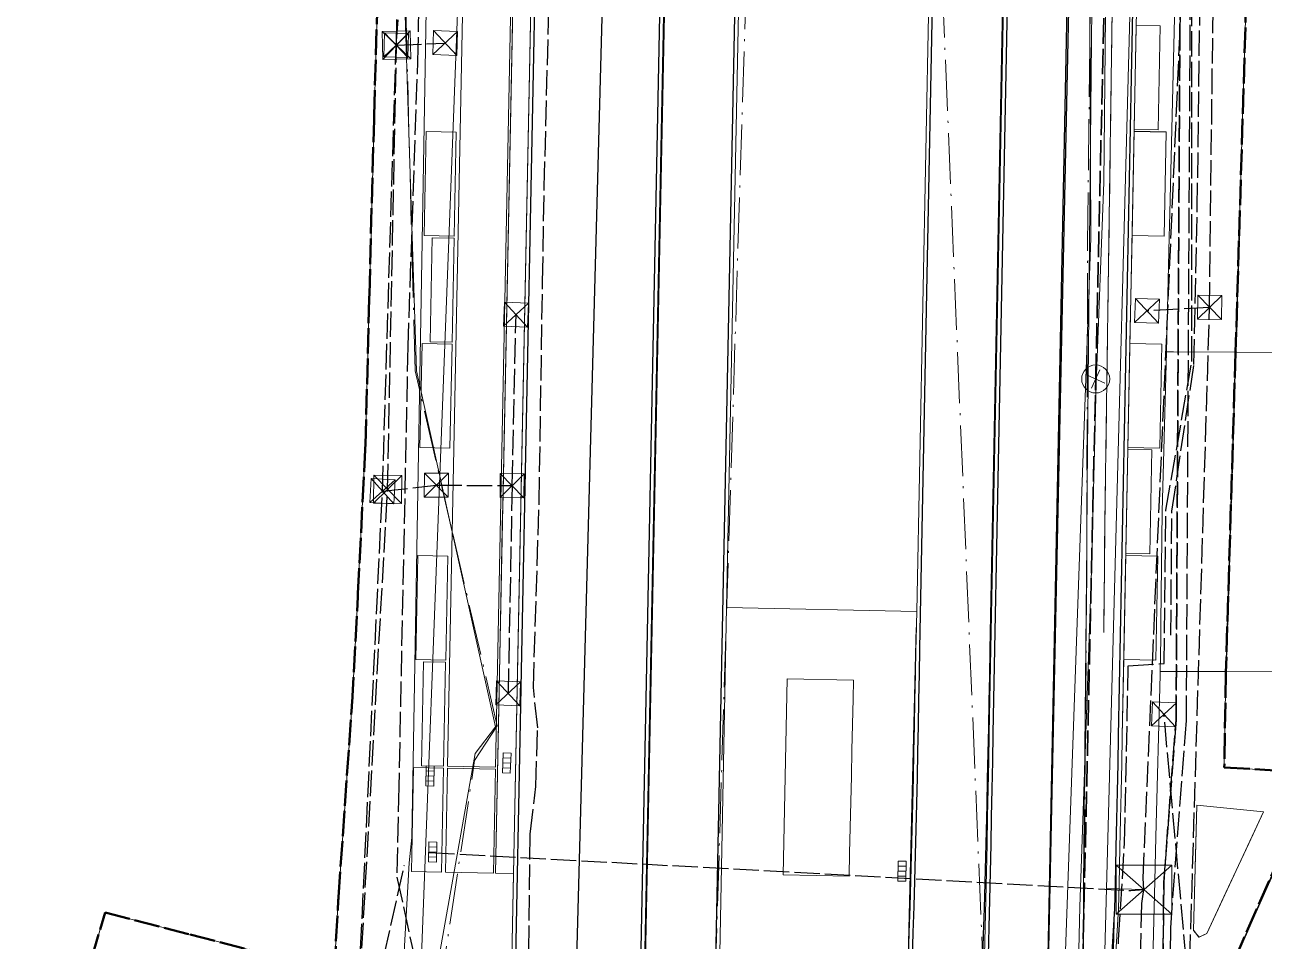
# Model space of a CAD drawing. Header units: metres. Extents: x 105014 to 106600, y 111320 to 118425.
# Drawn here: x 106041.9 to 106103.9, y 115724.9 to 115770.7 of the extents above; entities that cross this region are included whole.
import ezdxf

# ---------------------------------------------------------------- set-up
doc = ezdxf.new("R2010")
doc.units = ezdxf.units.M
doc.linetypes.add('DASHDOT', pattern=[3.556, 2.54, -0.508, 0, -0.508])
doc.linetypes.add('DASHED', pattern=[1.524, 1.27, -0.254])
for name, color, linetype, lineweight in [('00-BASE-LIMITE', 7, 'DASHED', 50), ('00-BASE-UE', 42, 'DASHED', 25), ('10-PAV-BOCACALLE', 9, 'CONTINUOUS', 13), ('10-PAV-CALZADA-BRT', 12, 'CONTINUOUS', 30), ('10-PAV-CALZADA-MIXTA', 8, 'CONTINUOUS', 30), ('10-PAV-CICLORUTA', 76, 'CONTINUOUS', 18), ('10-PAV-SARDINEL', 252, 'CONTINUOUS', 13), ('20-EP-ZONA-DURA', 253, 'CONTINUOUS', 13), ('20-EP-ZONA-VERDE', 84, 'CONTINUOUS', 13), ('30-RED-ENEL-NODOS', 11, 'CONTINUOUS', 13), ('30-RED-ENEL-PROY', 1, 'DASHED', 25), ('30-RED-ETB-CAMARA', 151, 'CONTINUOUS', 13), ('30-RED-ETB-EXIST', 145, 'CONTINUOUS', 13), ('30-RED-ETB-PROY', 5, 'DASHED', 25), ('30-RED-MOVISTAR-CAMARA', 141, 'CONTINUOUS', 13), ('30-RED-MOVISTAR-PROY', 4, 'DASHED', 25), ('30-RED-VANTI-EXIST', 52, 'CONTINUOUS', 13), ('30-RED-VANTI-PROY', 2, 'DASHED', 25), ('30-RED-VANTI-RETIRO', 8, 'DASHDOT', 13), ('35-RH-ACUE-MENOR-EXIST', 151, 'CONTINUOUS', 13), ('35-RH-ACUE-MENOR-PROY', 5, 'DASHED', 25), ('35-RH-PLUV-COLECTOR', 96, 'CONTINUOUS', 30), ('35-RH-PLUV-NODOS', 94, 'CONTINUOUS', 13), ('35-RH-PLUV-RETIRO', 8, 'DASHDOT', 13), ('36-RH-SAN-COLECTOR-PROY', 6, 'DASHED', 35), ('36-RH-SAN-POZOS', 216, 'CONTINUOUS', 13), ('60-PREDIAL-LOTE', 42, 'CONTINUOUS', 13)]:
    doc.layers.add(name, color=color, linetype=linetype, lineweight=lineweight)

# ---------------------------------------------------------------- blocks, each defined once
blk = doc.blocks.new('CAM_ETB_T_14')
for p, q in [((-1.39, -1.22), (1.39, 1.22)), ((-1.39, 1.22), (1.39, -1.22))]:
    blk.add_line(p, q)
blk.add_lwpolyline([(-1.39, -1.22), (1.39, -1.22), (1.39, 1.22), (-1.39, 1.22)], close=True)
blk = doc.blocks.new('CAJA_ENEL')
for p, q in [((-0.6, -0.6), (0.6, 0.6)), ((-0.6, 0.6), (0.6, -0.6))]:
    blk.add_line(p, q)
blk.add_lwpolyline([(-0.6, -0.6), (0.6, -0.6), (0.6, 0.6), (-0.6, 0.6)], close=True)
blk = doc.blocks.new('CAM_MOV_CS_276')
for p, q in [((-0.7, -0.7), (0.7, 0.7)), ((-0.7, 0.7), (0.7, -0.7))]:
    blk.add_line(p, q)
blk.add_lwpolyline([(-0.7, -0.7), (0.7, -0.7), (0.7, 0.7), (-0.7, 0.7)], close=True)
blk = doc.blocks.new('POZO_SAN')
for p, q in [((-0.5, 0), (0.5, 0)), ((0, -0.5), (0, 0.5))]:
    blk.add_line(p, q)
blk.add_circle((0, 0), 0.7)
blk = doc.blocks.new('SUMIDERO')
for p, q in [((-0.25, -0.2), (-0.25, 0.2)), ((0, -0.2), (0, 0.2)), ((0.25, -0.2), (0.25, 0.2))]:
    blk.add_line(p, q)
blk.add_lwpolyline([(-0.5, -0.2), (0.5, -0.2), (0.5, 0.2), (-0.5, 0.2)], close=True)

msp = doc.modelspace()

# ---------------------------------------------------------------- linework, layer by layer
at = {"layer": '00-BASE-LIMITE'}
for points in [[(106041.8873, 115717.0559), (106043.1223, 115716.6957), (106045.9489, 115726.3129), (106050.2101, 115725.2181), (106057.4161, 115723.3691), (106057.6189, 115726.9335), (106057.6191, 115726.9385), (106057.624, 115727.0231), (106057.6277, 115727.0895), (106058.2902, 115736.5896), (106058.2983, 115736.7062), (106058.3061, 115736.8181), (106058.5935, 115742.1032), (106058.6021, 115742.2605), (106058.9664, 115749.4652), (106058.9697, 115749.5302), (106058.9777, 115749.6877), (106059.1675, 115757.0102), (106059.1687, 115757.0614), (106059.1725, 115757.2097), (106059.4057, 115765.9541), (106059.4067, 115765.9947), (106059.4109, 115766.1491), (106059.6587, 115774.8517)], [(106103.0395, 115772.0803), (106102.5021, 115754.3243), (106102.0179, 115738.3227), (106101.9389, 115733.5669), (106105.0739, 115733.3851)], [(106104.7951, 115729.2901), (106102.3593, 115723.7593), (106108.4933, 115721.0577)]]:
    msp.add_lwpolyline(points, dxfattribs=at)
at = {"layer": '00-BASE-UE'}
for points in [[(106041.8873, 115717.0559), (106043.1223, 115716.6957), (106045.9489, 115726.3129), (106050.2101, 115725.2181), (106057.4161, 115723.3691), (106057.6189, 115726.9335), (106057.6191, 115726.9385), (106057.6241, 115727.0231), (106057.6277, 115727.0895), (106058.2903, 115736.5897), (106058.2983, 115736.7063), (106058.3061, 115736.8181), (106058.5935, 115742.1033), (106058.6021, 115742.2605), (106058.9665, 115749.4653), (106058.9697, 115749.5303), (106058.9777, 115749.6877), (106059.1675, 115757.0103), (106059.1687, 115757.0615), (106059.1725, 115757.2097), (106059.4057, 115765.9541), (106059.4067, 115765.9947), (106059.4109, 115766.1491), (106059.6587, 115774.8517)], [(106103.0395, 115772.0803), (106102.6779, 115760.1341), (106102.3753, 115750.1293), (106102.0179, 115738.3227), (106101.9389, 115733.5669), (106105.0739, 115733.3851)], [(106104.7951, 115729.2901), (106102.3593, 115723.7593), (106108.4933, 115721.0577)]]:
    msp.add_lwpolyline(points, dxfattribs=at)
at = {"layer": '10-PAV-BOCACALLE'}
msp.add_lwpolyline([(106094.4178, 115692.7625), (106096.4511, 115726.5224), (106096.3239, 115721.7145)], dxfattribs=at)
at = {"layer": '10-PAV-CALZADA-BRT'}
for points in [[(106086.3375, 115724.0359), (106086.3799, 115725.3255), (106086.4195, 115726.6153), (106086.4563, 115727.9051), (106086.4911, 115729.1949), (106086.5237, 115730.4847), (106086.5543, 115731.7747), (106086.5837, 115733.0647), (106086.6115, 115734.3547), (106086.6385, 115735.6447), (106086.6647, 115736.9349), (106086.6903, 115738.2249), (106086.7155, 115739.5151), (106089.4597, 115879.3421)], [(106092.9589, 115879.2735), (106090.2149, 115739.4463), (106090.1895, 115738.1555), (106090.1639, 115736.8639), (106090.1377, 115735.5717), (106090.1107, 115734.2789), (106090.0827, 115732.9871), (106090.0535, 115731.6933), (106090.0225, 115730.3989), (106089.9899, 115729.1037), (106089.9551, 115727.8079), (106089.9179, 115726.5115), (106089.8781, 115725.2143), (106089.8355, 115723.9167)], [(106072.7095, 115709.8451), (106075.9647, 115872.3743)], [(106079.4639, 115872.3043), (106076.2087, 115709.7747)]]:
    msp.add_lwpolyline(points, dxfattribs=at)
at = {"layer": '10-PAV-CALZADA-MIXTA'}
for points in [[(106075.7251, 115872.8911), (106072.4521, 115709.4831)], [(106090.1405, 115724.1755), (106090.1759, 115725.5615), (106090.2095, 115726.9473), (106090.2411, 115728.3333), (106090.2713, 115729.7193), (106090.3003, 115731.1053), (106090.3285, 115732.4913), (106090.3559, 115733.8775), (106090.3833, 115735.2635), (106093.0257, 115869.9373)], [(106064.4641, 115676.7939), (106064.6193, 115678.1297), (106064.7641, 115679.4689), (106064.8989, 115680.8115), (106065.0241, 115682.1571), (106065.1403, 115683.5057), (106065.2894, 115685.5396), (106065.4385, 115687.5745), (106065.4631, 115687.9631), (106065.7089, 115692.4747), (106065.8641, 115696.2483), (106066.1111, 115705.3915), (106066.0679, 115706.2294), (106065.9083, 115707.053), (106066.3643, 115722.9044), (106066.4544, 115723.4601), (106066.4921, 115724.0219), (106066.7117, 115734.9823), (106066.7971, 115739.2453), (106068.2953, 115814.0493)], [(106097.5744, 115783.1657), (106097.2781, 115768.066), (106096.6321, 115735.1407), (106096.6047, 115733.7533), (106096.5771, 115732.3647), (106096.5489, 115730.9745), (106096.5197, 115729.5831), (106096.4785, 115727.7053), (106096.4511, 115726.5224), (106094.4178, 115692.7625), (106088.1906, 115660.7388)]]:
    msp.add_lwpolyline(points, dxfattribs=at)
at = {"layer": '10-PAV-CICLORUTA'}
for points in [[(106067.2135, 115819.9651), (106067.1675, 115817.6725), (106065.4833, 115733.5799), (106063.0837, 115733.6279), (106064.8061, 115819.6193), (106064.8139, 115820.0131), (106067.2135, 115819.9651)], [(106065.4813, 115733.4799), (106065.3771, 115728.2811), (106062.9777, 115728.3291), (106063.0819, 115733.5279), (106065.4813, 115733.4799)]]:
    msp.add_lwpolyline(points, close=True, dxfattribs=at)
at = {"layer": '10-PAV-SARDINEL'}
for points in [[(106089.8355, 115723.9167), (106089.8781, 115725.2143), (106089.9179, 115726.5115), (106089.9551, 115727.8079), (106089.9899, 115729.1037), (106090.0225, 115730.3989), (106090.0535, 115731.6933), (106090.0827, 115732.9871), (106090.1107, 115734.2789), (106090.1377, 115735.5717), (106090.1639, 115736.8639), (106090.1895, 115738.1555), (106090.2149, 115739.4463), (106092.9589, 115879.2735)], [(106072.4521, 115709.4831), (106075.7251, 115872.8911)], [(106072.6521, 115709.4791), (106075.9251, 115872.8871)], [(106075.9251, 115872.8871), (106072.6521, 115709.4791)], [(106075.9647, 115872.3743), (106072.7095, 115709.8451)], [(106092.8257, 115869.9412), (106090.1833, 115735.2675), (106090.1559, 115733.8815), (106090.1285, 115732.4954), (106090.1003, 115731.1095), (106090.0713, 115729.7236), (106090.0412, 115728.3378), (106090.0096, 115726.952), (106089.976, 115725.5665), (106089.9406, 115724.1808)], [(106089.9406, 115724.1808), (106089.976, 115725.5665), (106090.0096, 115726.952), (106090.0412, 115728.3378), (106090.0713, 115729.7236), (106090.1003, 115731.1095), (106090.1285, 115732.4954), (106090.1559, 115733.8815), (106090.1833, 115735.2675), (106092.8257, 115869.9412)], [(106093.0257, 115869.9373), (106090.3833, 115735.2635), (106090.3559, 115733.8775), (106090.3285, 115732.4913), (106090.3003, 115731.1053), (106090.2713, 115729.7193), (106090.2411, 115728.3333), (106090.2095, 115726.9473), (106090.1759, 115725.5615), (106090.1405, 115724.1755)], [(106066.2921, 115724.0266), (106066.5117, 115734.9863), (106066.5971, 115739.2493), (106068.0953, 115814.0533)], [(106068.2953, 115814.0493), (106066.7971, 115739.2453), (106066.7117, 115734.9823), (106066.4921, 115724.0219)], [(106088.1906, 115660.7388), (106094.4178, 115692.7625), (106096.4511, 115726.5224), (106096.4785, 115727.7053), (106096.5197, 115729.5831), (106096.5489, 115730.9745), (106096.5771, 115732.3647), (106096.6047, 115733.7533), (106096.6321, 115735.1407), (106097.2781, 115768.066), (106097.5744, 115783.1657)], [(106097.7744, 115783.1618), (106097.4781, 115768.0621), (106096.8321, 115735.1368), (106096.8047, 115733.7494), (106096.7771, 115732.3607), (106096.7489, 115730.9704), (106096.7197, 115729.5788), (106096.6785, 115727.7008), (106096.651, 115726.5178), (106096.6507, 115726.5104), (106094.6174, 115692.7505), (106094.6145, 115692.7261), (106088.3869, 115660.7006)]]:
    msp.add_lwpolyline(points, dxfattribs=at)
at = {"layer": '20-EP-ZONA-DURA'}
for points in [[(106064.8061, 115819.6193), (106063.0837, 115733.6279), (106065.4833, 115733.5799), (106067.1675, 115817.6725), (106067.2135, 115819.9651), (106064.8139, 115820.0131), (106064.8061, 115819.6193)], [(106063.5187, 115765.3257), (106062.0189, 115765.3557), (106061.9153, 115760.1567), (106063.4145, 115760.1269), (106063.5187, 115765.3257)], [(106063.4125, 115760.0269), (106062.3127, 115760.0489), (106062.2087, 115754.8499), (106063.3083, 115754.8279), (106063.4125, 115760.0269)], [(106063.3063, 115754.7279), (106061.8067, 115754.7579), (106061.7029, 115749.5589), (106063.2023, 115749.5289), (106063.3063, 115754.7279)], [(106063.0941, 115744.1299), (106061.5945, 115744.1599), (106061.4907, 115738.9611), (106062.9899, 115738.9311), (106063.0941, 115744.1299)], [(106076.6647, 115722.5543), (106077.0453, 115741.5582), (106086.5519, 115741.3716), (106086.092, 115722.7537), (106086.0887, 115722.6671), (106076.6647, 115722.5543)], [(106086.1376, 115724.0428), (106086.092, 115722.7537), (106086.5321, 115740.5653), (106086.5361, 115740.5651), (106086.5155, 115739.519), (106086.4903, 115738.2281), (106086.4647, 115736.939), (106086.4385, 115735.6489), (106086.4115, 115734.359), (106086.3838, 115733.0692), (106086.3544, 115731.7794), (106086.3238, 115730.4896), (106086.2912, 115729.2002), (106086.2564, 115727.9107), (106086.2196, 115726.6212), (106086.18, 115725.3319), (106086.1376, 115724.0428)], [(106062.9879, 115738.8309), (106061.8881, 115738.8531), (106061.7837, 115733.6541), (106062.8839, 115733.6319), (106062.9879, 115738.8309)], [(106061.2785, 115728.3631), (106062.7777, 115728.3333), (106062.8819, 115733.5319), (106061.3821, 115733.5621), (106061.2785, 115728.3631)], [(106063.0819, 115733.5279), (106062.9777, 115728.3291), (106065.3771, 115728.2811), (106065.4813, 115733.4799), (106063.0819, 115733.5279)], [(106101.0691, 115725.2769), (106102.0181, 115727.3103), (106103.1615, 115729.7601), (106103.9045, 115731.3521), (106100.5561, 115731.6911), (106100.5087, 115729.7643), (106100.448, 115727.2989), (106100.4021, 115725.4335), (106100.4022, 115725.4247), (106100.6794, 115725.0828), (106101.0691, 115725.2769)]]:
    msp.add_lwpolyline(points, close=True, dxfattribs=at)
for points in [[(106066.6777, 115788.2225), (106066.0758, 115758.1687), (106065.8417, 115746.4826), (106065.8397, 115746.3829), (106065.6588, 115737.3503), (106065.4781, 115728.2791), (106066.3771, 115728.2611), (106066.2921, 115724.0266)], [(106044.8381, 115722.5333), (106045.9489, 115726.3129), (106050.2101, 115725.2181), (106057.4161, 115723.3691), (106057.6189, 115726.9335), (106057.6191, 115726.9385), (106057.624, 115727.0231), (106057.6277, 115727.0895), (106058.2902, 115736.5896), (106058.2983, 115736.7062), (106058.3061, 115736.8181), (106058.5935, 115742.1032), (106058.6021, 115742.2605), (106058.9664, 115749.4652), (106058.9697, 115749.5302), (106058.9777, 115749.6877), (106059.1675, 115757.0102), (106059.1687, 115757.0614), (106059.1725, 115757.2097), (106059.4057, 115765.9541), (106059.4067, 115765.9947), (106059.4109, 115766.1491), (106059.6587, 115774.8517)], [(106103.0395, 115772.0803), (106102.5021, 115754.3243), (106102.0179, 115738.3227), (106101.9389, 115733.5669), (106105.0739, 115733.3851)], [(106096.2853, 115720.443), (106096.6507, 115726.5104), (106096.651, 115726.5178), (106096.6785, 115727.7008), (106096.7197, 115729.5788), (106096.7489, 115730.9704), (106096.7771, 115732.3607), (106096.8047, 115733.7494), (106096.8321, 115735.1368), (106096.9069, 115738.9671), (106098.5065, 115738.9357), (106098.6081, 115744.1347), (106097.0089, 115744.1659), (106097.0107, 115744.2659), (106098.2105, 115744.2425), (106098.3127, 115749.4415), (106097.1129, 115749.4651), (106097.1147, 115749.5651), (106098.7145, 115749.5337), (106098.8161, 115754.7327), (106097.2167, 115754.7639), (106097.3227, 115760.1631), (106097.3261, 115760.163), (106098.9225, 115760.1317), (106098.9226, 115760.1358), (106098.9319, 115760.1357), (106099.0347, 115765.3453), (106097.4355, 115765.3765), (106097.4352, 115765.3617), (106097.4247, 115765.3619), (106097.4267, 115765.4619), (106098.6269, 115765.4385), (106098.7289, 115770.6375), (106097.5287, 115770.6609), (106097.5309, 115770.7552)], [(106104.7951, 115729.2901), (106102.3593, 115723.7593)]]:
    msp.add_lwpolyline(points, dxfattribs=at)
at = {"layer": '20-EP-ZONA-VERDE'}
msp.add_lwpolyline([(106089.2597, 115879.3461), (106086.5519, 115741.3677), (106077.0453, 115741.5581), (106079.6639, 115872.3003)], dxfattribs=at)
for points in [[(106068.2133, 115819.9449), (106068.0953, 115814.0533), (106066.3771, 115728.2611), (106065.4771, 115728.2791), (106067.2675, 115817.6705), (106067.3135, 115819.9631), (106068.2133, 115819.9449)], [(106098.7289, 115770.6375), (106098.6269, 115765.4385), (106097.4267, 115765.4619), (106097.5287, 115770.6609), (106098.7289, 115770.6375)], [(106063.5187, 115765.3257), (106063.4145, 115760.1269), (106061.9153, 115760.1567), (106062.0189, 115765.3557), (106063.5187, 115765.3257)], [(106099.0239, 115765.3307), (106098.9225, 115760.1317), (106097.3227, 115760.1631), (106097.4247, 115765.3619), (106099.0239, 115765.3307)], [(106063.4125, 115760.0269), (106063.3083, 115754.8279), (106062.2087, 115754.8499), (106062.3127, 115760.0489), (106063.4125, 115760.0269)], [(106063.3063, 115754.7279), (106063.2023, 115749.5289), (106061.7029, 115749.5589), (106061.8067, 115754.7579), (106063.3063, 115754.7279)], [(106098.8161, 115754.7327), (106098.7145, 115749.5337), (106097.1147, 115749.5651), (106097.2167, 115754.7639), (106098.8161, 115754.7327)], [(106098.3127, 115749.4415), (106098.2105, 115744.2425), (106097.0107, 115744.2659), (106097.1129, 115749.4651), (106098.3127, 115749.4415)], [(106063.0941, 115744.1299), (106062.9899, 115738.9311), (106061.4907, 115738.9611), (106061.5945, 115744.1599), (106063.0941, 115744.1299)], [(106098.6081, 115744.1347), (106098.5065, 115738.9357), (106096.9069, 115738.9671), (106097.0089, 115744.1659), (106098.6081, 115744.1347)], [(106062.9879, 115738.8309), (106062.8839, 115733.6319), (106061.7837, 115733.6541), (106061.8881, 115738.8531), (106062.9879, 115738.8309)], [(106083.3839, 115737.9305), (106083.3655, 115737.0017), (106083.3393, 115735.7137), (106083.3125, 115734.4265), (106083.2845, 115733.1383), (106083.2555, 115731.8521), (106083.2247, 115730.5667), (106083.1923, 115729.2821), (106083.1775, 115728.1325), (106079.8785, 115728.1945), (106080.0747, 115737.9967), (106083.3839, 115737.9305)], [(106062.8819, 115733.5319), (106062.7777, 115728.3333), (106061.2785, 115728.3631), (106061.3821, 115733.5621), (106062.8819, 115733.5319)], [(106103.9045, 115731.3521), (106101.0691, 115725.2769), (106100.6704, 115725.0846), (106100.4021, 115725.4335), (106100.5561, 115731.6911), (106103.9045, 115731.3521)]]:
    msp.add_lwpolyline(points, close=True, dxfattribs=at)
at = {"layer": '30-RED-ENEL-PROY'}
for points in [[(106060.5115, 115769.6775), (106062.1983, 115790.1131)], [(106101.2011, 115756.5657), (106101.4937, 115782.0149)], [(106059.8251, 115747.3773), (106060.5115, 115769.6775)], [(106060.5115, 115769.6775), (106062.9659, 115769.7819)], [(106101.2011, 115756.5657), (106098.0731, 115756.3903)], [(106100.1675, 115722.4325), (106101.2011, 115756.5657)], [(106066.3127, 115747.6591), (106066.5089, 115756.2043)], [(106059.8251, 115747.3773), (106062.5261, 115747.6785)], [(106062.5261, 115747.6785), (106066.3127, 115747.6591)], [(106058.5879, 115721.4355), (106059.8251, 115747.3773)], [(106066.3127, 115747.6591), (106066.1123, 115737.2747)], [(106100.1675, 115722.4325), (106098.9225, 115736.2221)]]:
    msp.add_lwpolyline(points, dxfattribs=at)
at = {"layer": '30-RED-ETB-EXIST'}
for points in [[(106059.369, 115699.186), (106060.089, 115710.912), (106060.23, 115712.175), (106061.163, 115728.797), (106061.304, 115730.06), (106062.057, 115774.301), (106062.198, 115775.564), (106063.275, 115813.335), (106063.416, 115814.598), (106063.285, 115838.643), (106062.205, 115838.131)], [(106097.92, 115727.462), (106096.04, 115727.512), (106097.555, 115784.261), (106100.125, 115784.192)], [(106095.632, 115711.873), (106095.639, 115712.47), (106096.04, 115727.512), (106097.92, 115727.462)]]:
    msp.add_lwpolyline(points, dxfattribs=at)
at = {"layer": '30-RED-ETB-PROY'}
for points in [[(106097.92, 115727.462), (106097.873, 115728.032), (106100.296, 115783.551), (106100.125, 115784.192)], [(106062.169, 115729.322), (106097.27, 115727.42), (106097.92, 115727.462)], [(106057.062, 115711.728), (106057.234, 115712.289), (106060.927, 115728.692)], [(106095.632, 115711.873), (106097.467, 115711.832), (106097.806, 115726.765), (106097.92, 115727.462)]]:
    msp.add_lwpolyline(points, dxfattribs=at)
at = {"layer": '30-RED-MOVISTAR-PROY'}
for points in [[(106060.5281, 115769.6801), (106060.8865, 115789.3853)], [(106060.0833, 115747.4697), (106060.5281, 115769.6801)], [(106058.6301, 115721.4901), (106060.0833, 115747.4697)]]:
    msp.add_lwpolyline(points, dxfattribs=at)
at = {"layer": '30-RED-VANTI-EXIST'}
for points in [[(106095.059, 115744.7726), (106095.0863, 115747.6229), (106095.1967, 115759.8089), (106095.3593, 115776.5868)], [(106096.3747, 115776.5099), (106096.3279, 115771.4395), (106096.1469, 115758.7177), (106095.9783, 115747.0533), (106095.9121, 115740.3147)], [(106061.061, 115772.6982), (106060.9491, 115771.7011), (106061.1539, 115765.317)], [(106061.1539, 115765.317), (106061.5361, 115753.4011), (106063.3228, 115745.3469)], [(106063.3228, 115745.3469), (106065.4851, 115735.6001), (106064.4571, 115734.2741), (106062.1781, 115721.4271), (106061.7821, 115718.5933), (106061.7792, 115718.5692)], [(106094.8534, 115720.883), (106094.8951, 115727.6813), (106095.059, 115744.7726)]]:
    msp.add_lwpolyline(points, dxfattribs=at)
at = {"layer": '30-RED-VANTI-PROY'}
for points in [[(106067.0757, 115718.3035), (106067.2121, 115730.2299), (106067.4993, 115732.6159), (106067.5957, 115735.5501), (106067.3761, 115737.5605), (106067.6661, 115746.8181), (106067.8353, 115757.8347), (106067.9223, 115762.5871), (106068.3353, 115778.6323)], [(106096.4967, 115721.7007), (106096.6515, 115724.9571), (106096.9469, 115729.7933), (106097.1347, 115738.6457), (106098.9309, 115738.7617), (106099.0171, 115746.4235), (106100.3115, 115753.8641), (106100.3174, 115774.5928)], [(106099.2627, 115740.1769), (106099.3173, 115746.3855), (106100.4203, 115753.7145), (106100.5885, 115761.5213), (106100.756, 115774.5501)]]:
    msp.add_lwpolyline(points, dxfattribs=at)
at = {"layer": '30-RED-VANTI-RETIRO'}
for points in [[(106095.059, 115744.7726), (106095.0973, 115759.7727), (106095.288, 115776.5922)], [(106096.3747, 115776.5099), (106096.3279, 115771.4395), (106096.1469, 115758.7177), (106095.9783, 115747.0533), (106095.9121, 115740.3147)], [(106061.1539, 115765.317), (106060.9973, 115771.4703), (106061.061, 115772.6982)], [(106063.3228, 115745.3469), (106061.4571, 115753.3989), (106061.1539, 115765.317)], [(106062.1015, 115718.5109), (106064.4363, 115733.9103), (106065.5703, 115735.6475), (106063.3228, 115745.3469)], [(106094.884, 115720.8859), (106094.9003, 115725.2765), (106095.0533, 115742.5461), (106095.059, 115744.7726)]]:
    msp.add_lwpolyline(points, dxfattribs=at)
at = {"layer": '35-RH-ACUE-MENOR-EXIST'}
for points in [[(106065.19, 115813.2), (106061.2824, 115711.074), (106060.98, 115703.17)], [(106095.13, 115790.53), (106095.26, 115760.04), (106093.46, 115709.38), (106093.4, 115708.43)], [(106092.21, 115559.86), (106051.9336, 115570.2856), (106049.1367, 115582.0593), (106055.1257, 115590.3796), (106057.7833, 115594.2454), (106061.5161, 115600.8048), (106067.3449, 115612.1428), (106073.1428, 115624.0939), (106076.4895, 115632.036), (106081.0313, 115642.989), (106084.4744, 115652.4101), (106087.2778, 115661.7933), (106090.2407, 115672.1949), (106091.3027, 115679.3652), (106091.5923, 115682.0019), (106093.0734, 115693.9871), (106094.1048, 115704.2344), (106094.4909, 115717.3211), (106094.7169, 115726.6058), (106095.2961, 115743.409), (106095.5213, 115752.7659), (106095.9073, 115762.8256), (106096.0038, 115772.8255)]]:
    msp.add_lwpolyline(points, dxfattribs=at)
at = {"layer": '35-RH-ACUE-MENOR-PROY'}
for points in [[(106061.8661, 115785.3182), (106061.5993, 115769.5), (106061.0964, 115754.6344), (106060.6433, 115732.6184), (106060.5503, 115728.0838), (106061.8697, 115722.0686), (106061.6453, 115718.8369), (106061.0744, 115710.6173), (106061.003, 115709.5891), (106060.8057, 115706.7483), (106060.0724, 115696.1896), (106056.0332, 115669.5351)], [(106100.246, 115775.258), (106100.0242, 115735.922), (106099.2396, 115725.5443), (106099.1892, 115719.0635), (106099.0758, 115718.0358), (106096.653, 115696.0768), (106096.4509, 115689.9056), (106095.2274, 115674.2401), (106094.8885, 115669.9121), (106091.9715, 115659.0727), (106087.8139, 115645.5004), (106083.3406, 115632.8972), (106079.1934, 115623.3474), (106074.182, 115614.0878), (106069.2824, 115605.5963), (106060.9608, 115592.5533), (106058.9866, 115588.9599), (106054.5101, 115580.8154), (106053.6004, 115579.1562), (106051.2455, 115576.3533), (106050.7692, 115575.5472), (106050.937, 115574.5123)], [(106099.746, 115775.257), (106099.5243, 115735.9423), (106098.9096, 115727.8122), (106098.8515, 115721.367), (106098.8266, 115718.881), (106098.6904, 115717.9535), (106095.6267, 115697.2349), (106094.7482, 115691.5521), (106094.5195, 115690.0842), (106091.612, 115671.4576)], [(106098.8515, 115721.367), (106098.9096, 115727.8122), (106099.5243, 115735.9423), (106099.746, 115775.257)]]:
    msp.add_lwpolyline(points, dxfattribs=at)
at = {"layer": '35-RH-PLUV-COLECTOR'}
for points in [[(106094.7829, 115801.1889), (106092.7179, 115704.1824)], [(106094.462, 115791.5326), (106092.7179, 115704.1824)], [(106071.2296, 115787.1877), (106069.5042, 115722.7518)], [(106071.2296, 115787.1877), (106069.5042, 115722.7518)]]:
    msp.add_lwpolyline(points, dxfattribs=at)
at = {"layer": '35-RH-PLUV-RETIRO'}
for points in [[(106091.1255, 115693.3404), (106083.0106, 115888.7846)], [(106078.7191, 115794.9417), (106073.9227, 115641.5465)]]:
    msp.add_lwpolyline(points, dxfattribs=at)
at = {"layer": '36-RH-SAN-COLECTOR-PROY'}
for points in [[(106095.5054, 115752.9892), (106096.535, 115799.468)], [(106094.4805, 115706.7176), (106095.5054, 115752.9892)]]:
    msp.add_lwpolyline(points, dxfattribs=at)
at = {"layer": '60-PREDIAL-LOTE'}
for points in [[(106106.9379, 115771.741), (106108.3723, 115768.9267), (106109.2575, 115767.1899), (106114.9403, 115754.2639), (106112.0612, 115754.2779), (106099.3932, 115754.3393), (106099.0505, 115754.341), (106099.1879, 115760.0802), (106099.2165, 115761.2746), (106099.8022, 115785.742), (106100.5887, 115784.1988), (106106.526, 115772.5493), (106106.9379, 115771.741)], [(106108.8739, 115738.3379), (106108.779, 115738.3383), (106107.5787, 115738.3426), (106106.6663, 115738.3458), (106102.019, 115738.3624), (106100, 115738.3696), (106099.0166, 115738.3731), (106098.734, 115738.3741), (106098.7549, 115740.0109), (106098.7655, 115740.8486), (106098.8357, 115746.3587), (106099.0505, 115754.341), (106099.3932, 115754.3393), (106112.0612, 115754.2779), (106114.9403, 115754.2639), (106116.3803, 115754.2569), (106116.2319, 115753.9423), (106114.4678, 115750.201), (106113.7696, 115748.7203), (106109.1071, 115738.8324), (106108.8739, 115738.3379)]]:
    msp.add_lwpolyline(points, close=True, dxfattribs=at)
msp.add_lwpolyline([(106104.8496, 115729.2803), (106103.5385, 115726.3293), (106103.0512, 115725.2327), (106102.3904, 115723.7455), (106100.7263, 115720), (106100.2004, 115718.8163), (106100, 115718.3539), (106099.013, 115716.0769), (106099.013, 115716.1438), (106098.7565, 115715.5664), (106098.1058, 115714.1019), (106098.1649, 115716.3857), (106098.2584, 115720), (106098.4626, 115727.8864), (106098.52, 115730.1074), (106098.7297, 115738.2074), (106098.734, 115738.3741), (106099.0166, 115738.3731), (106100, 115738.3696), (106102.019, 115738.3624), (106106.6663, 115738.3458)], dxfattribs=at)

# ---------------------------------------------------------------- block references
at = {"layer": '30-RED-ENEL-NODOS'}
for p, rotation in [((106060.5113, 115769.6774), 88.7), ((106062.9658, 115769.7819), 88.1), ((106098.0731, 115756.3902), 88.1), ((106101.201, 115756.5655), 89), ((106066.5089, 115756.2042), 88.2), ((106062.5261, 115747.6784), 89.5), ((106059.8249, 115747.3772), 86.8), ((106066.3126, 115747.659), 89.5), ((106066.1123, 115737.2747), 88.2), ((106098.9224, 115736.222), 88.1)]:
    msp.add_blockref('CAJA_ENEL', p, dxfattribs=dict(at, rotation=rotation))
at = {"layer": '30-RED-ETB-CAMARA'}
msp.add_blockref('CAM_ETB_T_14', (106097.92, 115727.462), dxfattribs=at)
at = {"layer": '30-RED-MOVISTAR-CAMARA'}
for p, rotation in [((106060.5282, 115769.6801), 91.4), ((106060.0832, 115747.4697), 89.2)]:
    msp.add_blockref('CAM_MOV_CS_276', p, dxfattribs=dict(at, rotation=rotation))
at = {"layer": '35-RH-PLUV-NODOS'}
for p, rotation in [((106066.0432, 115733.7884), 267.8), ((106066.0432, 115733.7884), 267.8), ((106066.0432, 115733.7884), 267.8), ((106062.2051, 115733.1438), 268.7), ((106062.34, 115729.344), 268.7), ((106062.34, 115729.344), 268.7), ((106085.816, 115728.3867), 268.6), ((106085.816, 115728.3867), 268.6), ((106085.816, 115728.3867), 268.6)]:
    msp.add_blockref('SUMIDERO', p, dxfattribs=dict(at, rotation=rotation))
at = {"layer": '36-RH-SAN-POZOS', "rotation": 245}
msp.add_blockref('POZO_SAN', (106095.5054, 115752.9892), dxfattribs=at)

doc.saveas('drawing.dxf')
